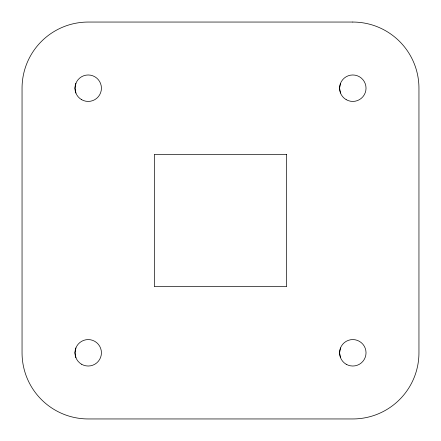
<?xml version="1.0" encoding="UTF-8"?>
<svg xmlns="http://www.w3.org/2000/svg" width="441" height="441" viewBox="0 0 441 441"><rect width="100%" height="100%" fill="white"/><g stroke="black" fill="none" stroke-linecap="round" stroke-linejoin="round"><path stroke-width="0.66" d="M75.902 83.332L74.97 88.2L75.902 93.068M75.902 347.932L74.97 352.8L75.902 357.668M340.502 83.332L339.57 88.2L340.502 93.068M340.502 347.932L339.57 352.8L340.502 357.668M352.8 22.05L88.2 22.05A66.15 66.15 0 0 0 22.05 88.2L22.05 352.8A66.15 66.15 0 0 0 88.2 418.95L352.8 418.95A66.15 66.15 0 0 0 418.95 352.8L418.95 88.2A66.15 66.15 0 0 0 352.8 22.05M286.65 154.35L154.35 154.35L154.35 286.65L286.65 286.65L286.65 154.35M346.185 99.655A13.23 13.23 0 0 0 366.03 88.2A13.23 13.23 0 0 0 346.185 76.745A13.23 13.23 0 0 0 346.185 99.655M346.185 364.255A13.23 13.23 0 0 0 366.03 352.8A13.23 13.23 0 0 0 346.185 341.345A13.23 13.23 0 0 0 346.185 364.255M81.585 99.655A13.23 13.23 0 0 0 101.43 88.2A13.23 13.23 0 0 0 81.585 76.745A13.23 13.23 0 0 0 81.585 99.655M81.585 364.255A13.23 13.23 0 0 0 101.43 352.8A13.23 13.23 0 0 0 81.585 341.345A13.23 13.23 0 0 0 81.585 364.255"/></g></svg>
